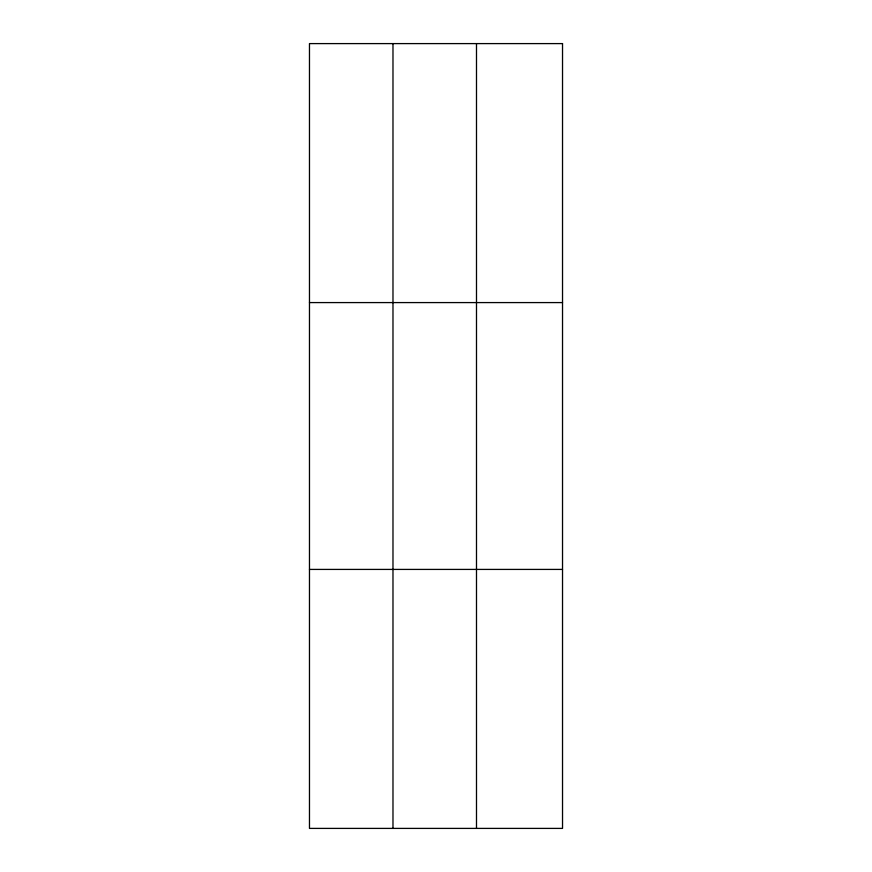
<?xml version="1.0" encoding="UTF-8"?>
<svg xmlns="http://www.w3.org/2000/svg" width="872" height="872" viewBox="0 0 872 872"><rect width="100%" height="100%" fill="white"/><g stroke="black" fill="none" stroke-linecap="round" stroke-linejoin="round"><path stroke-width="1.31" d="M392.978 828.4L392.978 43.6M476.493 828.4L476.493 43.6M309.473 302.584L562.527 302.584M309.473 569.416L562.527 569.416M562.527 43.6L562.527 828.4L309.473 828.4L309.473 43.6L562.527 43.6"/></g></svg>
